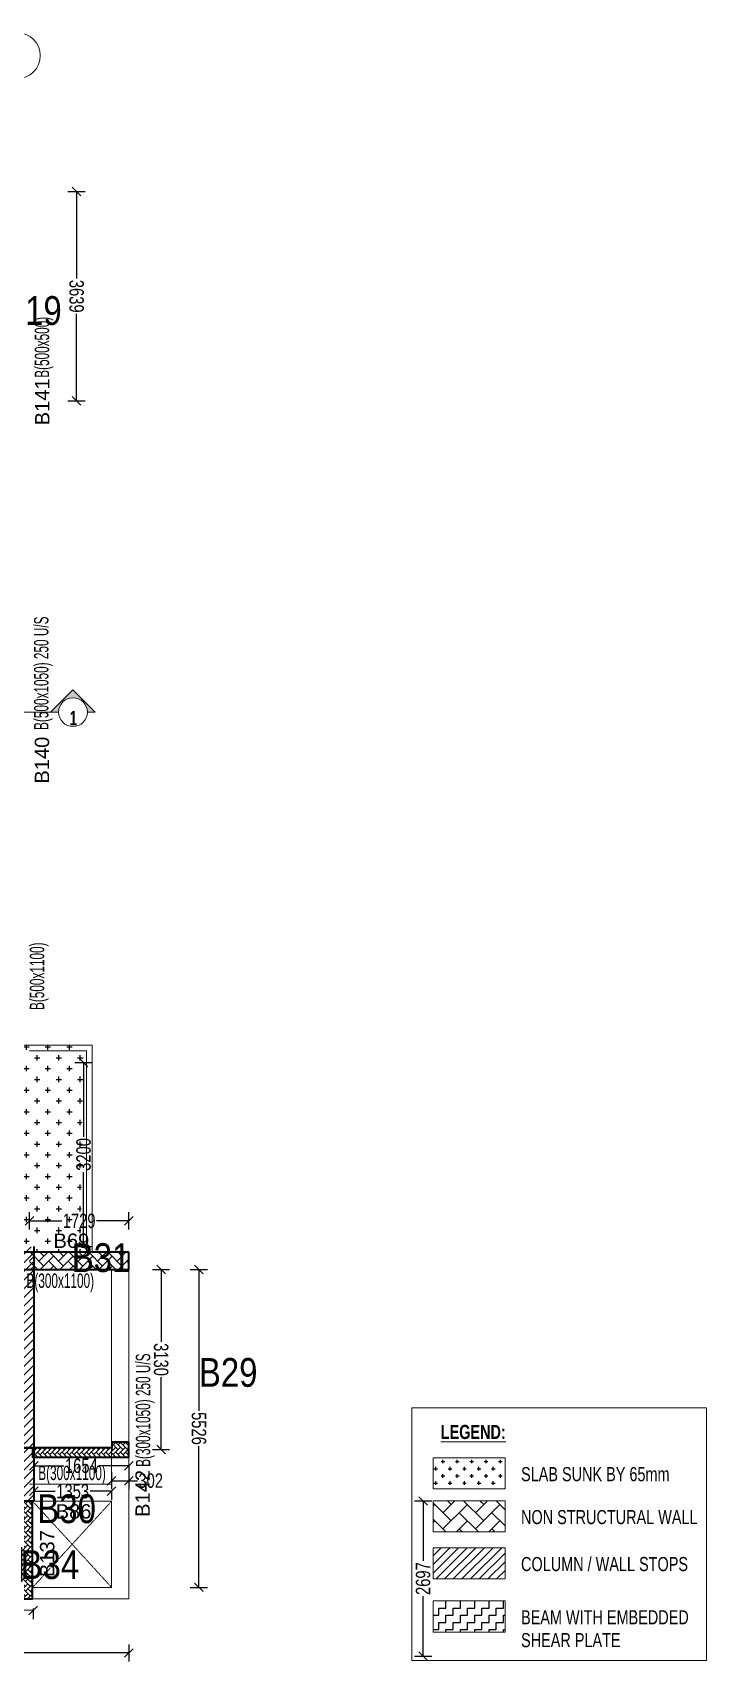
# Model space of a CAD drawing. Header units: millimetres. Extents: x 35 to 69480, y 49 to 28875.
# Drawn here: x 57766 to 69480, y 543 to 28875 of the extents above; entities that cross this region are included whole.
import ezdxf
from ezdxf.enums import TextEntityAlignment as Align

# ---------------------------------------------------------------- set-up
doc = ezdxf.new("R2010")
doc.units = ezdxf.units.MM
doc.linetypes.add('HIDDEN', pattern=[0.375, 0.25, -0.125])
for name, color, linetype, lineweight in [('A-GRIDS', 8, 'Continuous', 9), ('A-HIDD-ABVE', 8, 'HIDDEN', 20), ('G-ANNO-SYMB', 1, 'Continuous', 9), ('G-ANNO-TEXT', 231, 'Continuous', 9), ('S-BEAM', 7, 'Continuous', 18), ('S-BEAM-IDEN', 2, 'Continuous', 9), ('S-COL HATCH', 9, 'Continuous', 0), ('S-COLS', 5, 'Continuous', 35), ('S-WALL', 4, 'Continuous', 18)]:
    doc.layers.add(name, color=color, linetype=linetype, lineweight=lineweight)
for name, color, linetype in [('Abhinav working', 6, 'Continuous'), ('Beam Nos', 7, 'Continuous'), ('SUNK SLAB', 8, 'Continuous')]:
    doc.layers.add(name, color=color, linetype=linetype)
doc.styles.add('Dim.s & Anno.(Misc.)', font='ARIALN.TTF')
doc.styles.add('SC-BBS1', font='SansSerif')
doc.styles.add('SOBHA', font='swisscl.ttf')
doc.styles.add('Swis721 LtCn BT', font='swisscl.ttf', dxfattribs={"width": 0.9, "height": 233.355162})
doc.styles.add('Swis721 LtCn BT_2', font='swisscl.ttf', dxfattribs={"height": 244.992296})
doc.styles.add('Swis721 LtCn BT_B', font='', dxfattribs={"width": 0.9, "height": 246.918336})
doc.styles.get('Swis721 LtCn BT_B').set_extended_font_data('Swis721 LtCn BT', bold=True)
doc.dimstyles.new('S-100', dxfattribs={"dimscale": 100, "dimtxt": 2.5, "dimasz": 1.5, "dimexe": 1.5, "dimexo": 1.5, "dimgap": 0.1, "dimtad": 0, "dimdec": 0, "dimrnd": 0.0005, "dimzin": 0, "dimdsep": 46, "dimtxsty": 'SOBHA', "dimblk": 'OBLIQUE', "dimcen": 0.09, "dimclrd": 8, "dimclre": 8, "dimclrt": 6, "dimadec": 0, "dimazin": 0, "dimtfac": 1, "dimtdec": 0, "dimtofl": 0, "dimtmove": 0, "dimatfit": 3, "dimfxl": 1.5, "dimfxlon": 1, "dimtolj": 1, "dimtzin": 0, "dimlwd": -1, "dimlwe": -1, "dimarcsym": 0})
pattern_1 = [(45, (-31682274.25, 21473233.52), (-75.1300955, 75.1300955), [])]
pattern_2 = [(315, (-62945359.8, 41480422.25), (84.85281374, -1e-14), [180, -60]), (45, (-62945317.37, 41480379.824), (84.85281374, -2e-14), [180, -60])]

# ---------------------------------------------------------------- blocks, each defined once
blk = doc.blocks.new('Detail View - M_Section Head - Structural Type 1-785420-STILT FLOOR FRAMING PLAN')
at = {"layer": 'G-ANNO-SYMB'}
h = blk.add_hatch(color=9, dxfattribs=at)
edge = h.paths.add_edge_path(flags=0)
edge.add_line((-8.5, 0), (-9.86, 0))
edge.add_line((-9.86, 0), (-5.99, 3.87))
edge.add_line((-5.99, 3.87), (-2.12, 0))
edge.add_line((-2.12, 0), (-3.5, 0))
edge.add_arc((-6, 0), 2.5, 360, 540)
for p, q in [((-5.99, 3.87), (-9.86, 0)), ((-5.99, 3.87), (-2.12, 0)), ((-8.5, 0), (-9.86, 0)), ((-3.5, 0), (-2.12, 0))]:
    blk.add_line(p, q, dxfattribs=at)
at = {"layer": 'G-ANNO-SYMB', "color": 5}
for p, q in [((-5.99, 3.87), (-9.86, 0)), ((-2.12, 0), (-5.99, 3.87)), ((-9.86, 0), (-8.5, 0)), ((-3.5, 0), (4.24, 0)), ((-3.5, 0), (-2.12, 0))]:
    blk.add_line(p, q, dxfattribs=at)
at = {"layer": 'G-ANNO-SYMB'}
blk.add_arc((-6, 0), 2.5, 360, 180, dxfattribs=at)
at = {"layer": 'G-ANNO-SYMB', "color": 5}
for start, end in [(360, 180), (180, 360)]:
    blk.add_arc((-6, 0), 2.5, start, end, dxfattribs=at)
blk = doc.blocks.new('A$Cbe320e20')
at = {"layer": 'S-COL HATCH', "transparency": 33554687}
h = blk.add_hatch(dxfattribs=at)
h.set_pattern_fill('ANSI31', color=256, scale=850)
h.set_pattern_definition(pattern_1)
h.paths.add_polyline_path([(42659, -1299), (44804, -1299), (44804, -1303), (45379, -1303), (45379, -4800), (44804, -4800), (44804, -1699), (42659, -1699)])
at = {"layer": 'S-COL HATCH'}
h = blk.add_hatch(dxfattribs=at)
h.set_pattern_fill('AR-HBONE', color=256, scale=30)
h.set_pattern_definition([(45, (-31802317.5, 20729084.55), (0, 169.7056275), [360, -120]), (135, (-31802232.65, 20729169.4), (1e-14, 169.7056275), [360, -120])])
h.paths.add_polyline_path([(47034, -1700), (47034, -1400), (45304, -1400), (45304, -1700)])
at = {"layer": 'S-COL HATCH', "transparency": 33554687}
h = blk.add_hatch(dxfattribs=at)
h.set_pattern_fill('ANSI31', color=256, scale=850)
h.set_pattern_definition(pattern_1)
h.paths.add_polyline_path([(45379, -4800), (45379, -5724), (44179, -5724), (44179, -4800)])
at = {"layer": 'S-COLS'}
blk.add_lwpolyline([(45379, -1299), (45379, -4800), (44804, -4800), (44804, -1699), (42659, -1699)], dxfattribs=at)
at = {"layer": 'S-COLS', "elevation": 0}
for points in [[(47034, -1400), (42659, -1400), (42659, -1700), (47034, -1700)], [(45379, -5724), (44179, -5724), (44179, -4800), (45379, -4800)]]:
    blk.add_lwpolyline(points, close=True, dxfattribs=at)
at = {"layer": 'S-WALL', "color": 7}
for p, q in [((46394, 2200), (45304, 2200)), ((45304, 2100), (46294, 2100)), ((46294, 2100), (46294, -1400)), ((46394, -1400), (46394, 2200))]:
    blk.add_line(p, q, dxfattribs=at)
blk = doc.blocks.new('Grid - Type 1 Structural-6743905-11TH FLOOR LVL')
at = {"layer": 'A-GRIDS'}
blk.add_circle((0, 0), 4, dxfattribs=at)
blk = doc.blocks.new('A$Cf2260b48')
at = {"layer": 'A-GRIDS', "xscale": 99.99999999999991, "yscale": 99.99999999999991, "zscale": 99.99999999999991}
blk.add_blockref('Grid - Type 1 Structural-6743905-11TH FLOOR LVL', (45092, 19403), dxfattribs=at)
blk = doc.blocks.new('_OBLIQUE')
at = {"color": 0, "linetype": 'ByBlock'}
blk.add_line((-0.5, -0.5), (0.5, 0.5), dxfattribs=at)
blk = doc.blocks.new('*D235')
at = {"layer": 'Abhinav working', "color": 8, "transparency": 16777216}
for p, q in [((64405, 3349), (64705, 3349)), ((64555, 3349), (64555, 2306)), ((64555, 652), (64555, 1695)), ((64405, 652), (64705, 652))]:
    blk.add_line(p, q, dxfattribs=at)
at = {"layer": 'Defpoints', "color": 0, "transparency": 16777216}
for p in [(62562, 3349, 0), (62562, 652, 0), (64555, 652)]:
    blk.add_point(p, dxfattribs=at)
at = {"layer": 'Abhinav working', "color": 8, "transparency": 16777216, "xscale": 150, "yscale": 150, "zscale": 150}
for p, rotation in [((64555, 3349), 90), ((64555, 652), 270)]:
    blk.add_blockref('_OBLIQUE', p, dxfattribs=dict(at, rotation=rotation))
at = {"layer": 'Abhinav working', "color": 6, "transparency": 16777216, "insert": (64555, 2000), "char_height": 250, "attachment_point": 5, "rotation": 90, "style": 'SOBHA'}
blk.add_mtext('\\A1;2697', dxfattribs=at)
blk = doc.blocks.new('*D335')
at = {"layer": 'Abhinav working', "color": 8, "transparency": 16777216}
for p, q in [((58503, 10973), (58803, 10973)), ((58653, 10973), (58653, 9680)), ((58653, 7773), (58653, 9066)), ((58503, 7773), (58803, 7773))]:
    blk.add_line(p, q, dxfattribs=at)
at = {"layer": 'Defpoints', "color": 0, "transparency": 16777216}
for p in [(57787, 10973), (57787, 7773), (58653, 7773)]:
    blk.add_point(p, dxfattribs=at)
at = {"layer": 'Abhinav working', "color": 8, "transparency": 16777216, "xscale": 150, "yscale": 150, "zscale": 150}
for p, rotation in [((58653, 10973), 90), ((58653, 7773), 270)]:
    blk.add_blockref('_OBLIQUE', p, dxfattribs=dict(at, rotation=rotation))
at = {"layer": 'Abhinav working', "color": 6, "transparency": 16777216, "insert": (58653, 9373), "char_height": 250, "attachment_point": 5, "rotation": 90, "style": 'SOBHA'}
blk.add_mtext('\\A1;3200', dxfattribs=at)
blk = doc.blocks.new('*D338')
at = {"layer": 'Abhinav working', "color": 8, "transparency": 16777216}
for p, q in [((58380, 26112), (58680, 26112)), ((58530, 26112), (58530, 24599)), ((58530, 22473), (58530, 23986)), ((58380, 22473), (58680, 22473))]:
    blk.add_line(p, q, dxfattribs=at)
at = {"layer": 'Defpoints', "color": 0, "transparency": 16777216}
for p in [(57712, 26112), (58530, 26112), (57712, 22473)]:
    blk.add_point(p, dxfattribs=at)
at = {"layer": 'Abhinav working', "color": 8, "transparency": 16777216, "xscale": 150, "yscale": 150, "zscale": 150}
for p, rotation in [((58530, 26112), 90.001223484636), ((58530, 22473), 270.001223484636)]:
    blk.add_blockref('_OBLIQUE', p, dxfattribs=dict(at, rotation=rotation))
at = {"layer": 'Abhinav working', "color": 6, "transparency": 16777216, "insert": (58530, 24292), "char_height": 250, "attachment_point": 5, "rotation": 270.0012, "style": 'SOBHA'}
blk.add_mtext('\\A1;3639', dxfattribs=at)
blk = doc.blocks.new('*D291')
at = {"layer": 'Abhinav working', "color": 8, "transparency": 16777216}
for p, q in [((53266, 857), (53266, 557)), ((59439, 857), (59439, 557)), ((53266, 707), (56045, 707)), ((59439, 707), (56660, 707))]:
    blk.add_line(p, q, dxfattribs=at)
at = {"layer": 'Defpoints', "color": 0, "transparency": 16777216}
for p in [(53266, 1648), (59439, 1648), (59439, 707)]:
    blk.add_point(p, dxfattribs=at)
at = {"layer": 'Abhinav working', "color": 8, "transparency": 16777216, "xscale": 150, "yscale": 150, "zscale": 150}
for p, rotation in [((53266, 707), 179.9997808087516), ((59439, 707), 359.9997808087516)]:
    blk.add_blockref('_OBLIQUE', p, dxfattribs=dict(at, rotation=rotation))
at = {"layer": 'Abhinav working', "color": 6, "transparency": 16777216, "insert": (56353, 707), "char_height": 250, "attachment_point": 5, "rotation": 359.9998, "style": 'SOBHA'}
blk.add_mtext('\\A1;6173', dxfattribs=at)
blk = doc.blocks.new('*D292')
at = {"layer": 'Abhinav working', "color": 8, "transparency": 16777216}
for p, q in [((60506, 7373), (60806, 7373)), ((60656, 7373), (60657, 4917)), ((60658, 1848), (60657, 4304)), ((60508, 1848), (60808, 1848))]:
    blk.add_line(p, q, dxfattribs=at)
at = {"layer": 'Defpoints', "color": 0, "transparency": 16777216}
for p in [(59139, 7373), (60656, 7373), (59141, 1847)]:
    blk.add_point(p, dxfattribs=at)
at = {"layer": 'Abhinav working', "color": 8, "transparency": 16777216, "xscale": 150, "yscale": 150, "zscale": 150}
for p, rotation in [((60656, 7373), 90.0187000084458), ((60658, 1848), 270.0187000084458)]:
    blk.add_blockref('_OBLIQUE', p, dxfattribs=dict(at, rotation=rotation))
at = {"layer": 'Abhinav working', "color": 6, "transparency": 16777216, "insert": (60657, 4610), "char_height": 250, "attachment_point": 5, "rotation": 270.0187, "style": 'SOBHA'}
blk.add_mtext('\\A1;5526', dxfattribs=at)
blk = doc.blocks.new('*D293')
at = {"layer": 'Abhinav working', "color": 8, "transparency": 16777216}
for p, q in [((57787, 3518), (57787, 3368)), ((57787, 3518), (58159, 3518)), ((59139, 3518), (58767, 3518)), ((59139, 3518), (59139, 3368))]:
    blk.add_line(p, q, dxfattribs=at)
at = {"layer": 'Defpoints', "color": 0, "transparency": 16777216}
for p in [(57787, 3645), (59139, 3645), (59139, 3518)]:
    blk.add_point(p, dxfattribs=at)
at = {"layer": 'Abhinav working', "color": 8, "transparency": 16777216, "xscale": 150, "yscale": 150, "zscale": 150, "rotation": 180}
blk.add_blockref('_OBLIQUE', (57787, 3518), dxfattribs=at)
at = {"layer": 'Abhinav working', "color": 8, "transparency": 16777216, "xscale": 150, "yscale": 150, "zscale": 150}
blk.add_blockref('_OBLIQUE', (59139, 3518), dxfattribs=at)
at = {"layer": 'Abhinav working', "color": 6, "transparency": 16777216, "insert": (58463, 3518), "char_height": 250, "attachment_point": 5, "style": 'SOBHA'}
blk.add_mtext('\\A1;1353', dxfattribs=at)
blk = doc.blocks.new('*D294')
at = {"layer": 'Abhinav working', "color": 8, "transparency": 16777216}
for p, q in [((57712, 8067), (57712, 8367)), ((57712, 8217), (58273, 8217)), ((59441, 8217), (58880, 8217)), ((59441, 8067), (59441, 8367))]:
    blk.add_line(p, q, dxfattribs=at)
at = {"layer": 'Defpoints', "color": 0, "transparency": 16777216}
for p in [(59441, 8217), (57712, 7673), (59441, 7673)]:
    blk.add_point(p, dxfattribs=at)
at = {"layer": 'Abhinav working', "color": 8, "transparency": 16777216, "xscale": 150, "yscale": 150, "zscale": 150}
for p, rotation in [((57712, 8217), 180.0003968272919), ((59441, 8217), 0.0003968272920054)]:
    blk.add_blockref('_OBLIQUE', p, dxfattribs=dict(at, rotation=rotation))
at = {"layer": 'Abhinav working', "color": 6, "transparency": 16777216, "insert": (58576, 8217), "char_height": 250, "attachment_point": 5, "rotation": 0.0004, "style": 'SOBHA'}
blk.add_mtext('\\A1;1729', dxfattribs=at)
blk = doc.blocks.new('*D299')
at = {"layer": 'Abhinav working', "color": 8, "transparency": 16777216}
for p, q in [((59849, 7373), (60149, 7373)), ((59999, 7373), (59999, 6115)), ((59999, 4243), (59999, 5501)), ((59849, 4243), (60149, 4243))]:
    blk.add_line(p, q, dxfattribs=at)
at = {"layer": 'Defpoints', "color": 0, "transparency": 16777216}
for p in [(59441, 7373), (59999, 7373), (59441, 4243)]:
    blk.add_point(p, dxfattribs=at)
at = {"layer": 'Abhinav working', "color": 8, "transparency": 16777216, "xscale": 150, "yscale": 150, "zscale": 150}
for p, rotation in [((59999, 7373), 90.00088670509263), ((59999, 4243), 270.0008867050926)]:
    blk.add_blockref('_OBLIQUE', p, dxfattribs=dict(at, rotation=rotation))
at = {"layer": 'Abhinav working', "color": 6, "transparency": 16777216, "insert": (59999, 5808), "char_height": 250, "attachment_point": 5, "rotation": 270.0009, "style": 'SOBHA'}
blk.add_mtext('\\A1;3130', dxfattribs=at)
blk = doc.blocks.new('*D300')
at = {"layer": 'Abhinav working', "color": 8, "transparency": 16777216}
for p, q in [((59139, 3852), (59139, 3552)), ((59139, 3702), (59441, 3702)), ((59441, 3852), (59441, 3552)), ((59441, 3702), (59591, 3702))]:
    blk.add_line(p, q, dxfattribs=at)
at = {"layer": 'Defpoints', "color": 0, "transparency": 16777216}
for p in [(59139, 4113), (59441, 4113), (59441, 3702)]:
    blk.add_point(p, dxfattribs=at)
at = {"layer": 'Abhinav working', "color": 8, "transparency": 16777216, "xscale": 150, "yscale": 150, "zscale": 150, "rotation": 180}
blk.add_blockref('_OBLIQUE', (59139, 3702), dxfattribs=at)
at = {"layer": 'Abhinav working', "color": 8, "transparency": 16777216, "xscale": 150, "yscale": 150, "zscale": 150}
blk.add_blockref('_OBLIQUE', (59441, 3702), dxfattribs=at)
at = {"layer": 'Abhinav working', "color": 6, "transparency": 16777216, "insert": (59819, 3702), "char_height": 250, "attachment_point": 5, "style": 'SOBHA'}
blk.add_mtext('\\A1;302', dxfattribs=at)
blk = doc.blocks.new('*D301')
at = {"layer": 'Abhinav working', "color": 8, "transparency": 16777216}
for p, q in [((57787, 3963), (57787, 3811)), ((57787, 3961), (58309, 3961)), ((59441, 3961), (58919, 3961)), ((59441, 3963), (59441, 3811))]:
    blk.add_line(p, q, dxfattribs=at)
at = {"layer": 'Defpoints', "color": 0, "transparency": 16777216}
for p in [(57787, 4113), (59441, 4113), (59441, 3961)]:
    blk.add_point(p, dxfattribs=at)
at = {"layer": 'Abhinav working', "color": 8, "transparency": 16777216, "xscale": 150, "yscale": 150, "zscale": 150, "rotation": 180}
blk.add_blockref('_OBLIQUE', (57787, 3961), dxfattribs=at)
at = {"layer": 'Abhinav working', "color": 8, "transparency": 16777216, "xscale": 150, "yscale": 150, "zscale": 150}
blk.add_blockref('_OBLIQUE', (59441, 3961), dxfattribs=at)
at = {"layer": 'Abhinav working', "color": 6, "transparency": 16777216, "insert": (58614, 3961), "char_height": 250, "attachment_point": 5, "style": 'SOBHA'}
blk.add_mtext('\\A1;1654', dxfattribs=at)
blk = doc.blocks.new('*D302')
at = {"layer": 'Abhinav working', "color": 8, "transparency": 16777216}
for p, q in [((54974, 1498), (54973, 1316)), ((54974, 1466), (56069, 1458)), ((57777, 1446), (56682, 1454)), ((57777, 1478), (57776, 1296))]:
    blk.add_line(p, q, dxfattribs=at)
at = {"layer": 'Defpoints', "color": 0, "transparency": 16777216}
for p in [(54975, 1648), (57777, 1446), (57778, 1628)]:
    blk.add_point(p, dxfattribs=at)
at = {"layer": 'Abhinav working', "color": 8, "transparency": 16777216, "xscale": 150, "yscale": 150, "zscale": 150}
for p, rotation in [((54974, 1466), 179.6093582217339), ((57777, 1446), 359.6093582217339)]:
    blk.add_blockref('_OBLIQUE', p, dxfattribs=dict(at, rotation=rotation))
at = {"layer": 'Abhinav working', "color": 6, "transparency": 16777216, "insert": (56375, 1456), "char_height": 250, "attachment_point": 5, "rotation": 359.6094, "style": 'SOBHA'}
blk.add_mtext('\\A1;2803', dxfattribs=at)
blk = doc.blocks.new('*D303')
at = {"layer": 'Abhinav working', "color": 8, "transparency": 16777216}
for p, q in [((56976, 3347), (56676, 3347)), ((56826, 3347), (56826, 2901)), ((56825, 1848), (56825, 2294)), ((56975, 1848), (56675, 1849))]:
    blk.add_line(p, q, dxfattribs=at)
at = {"layer": 'Defpoints', "color": 0, "transparency": 16777216}
for p in [(56826, 3347), (57768, 3346), (57766, 1847)]:
    blk.add_point(p, dxfattribs=at)
at = {"layer": 'Abhinav working', "color": 8, "transparency": 16777216, "xscale": 150, "yscale": 150, "zscale": 150}
for p, rotation in [((56826, 3347), 89.9299265414251), ((56825, 1848), 269.929926541425)]:
    blk.add_blockref('_OBLIQUE', p, dxfattribs=dict(at, rotation=rotation))
at = {"layer": 'Abhinav working', "color": 6, "transparency": 16777216, "insert": (56825, 2598), "char_height": 250, "attachment_point": 5, "rotation": 89.9299, "style": 'SOBHA'}
blk.add_mtext('\\A1;1498', dxfattribs=at)

msp = doc.modelspace()

# ---------------------------------------------------------------- hatches: boundary and pattern name
at = {"layer": 'S-COL HATCH'}
h = msp.add_hatch(dxfattribs=at)
h.set_pattern_fill('AR-HBONE', color=256, scale=15, angle=-90)
h.set_pattern_definition(pattern_2)
h.paths.add_polyline_path([(59441.4, 4371.8), (59241.4, 4371.8), (59141.4, 4371.8), (59141.4, 4271.8), (57766.4, 4271.8), (57766.4, 4111.8), (59441.4, 4111.8)])
h = msp.add_hatch(dxfattribs=at)
h.set_pattern_fill('AR-HBONE', color=256, scale=15, angle=-90)
h.set_pattern_definition(pattern_2)
edge = h.paths.add_edge_path()
edge.add_line((57566.4, 3346.6), (57566.4, 1846.6))
edge.add_line((57566.4, 1846.6), (55896.4, 1846.6))
edge.add_line((55896.4, 1846.6), (55896.4, 1646.6))
edge.add_line((55896.4, 1646.6), (57766.4, 1646.6))
edge.add_line((57766.4, 1646.6), (57766.4, 3346.6))
edge.add_line((57766.4, 3346.6), (57566.4, 3346.6))
at = {"layer": 'SUNK SLAB'}
h = msp.add_hatch(dxfattribs=at)
h.set_pattern_fill('CROSS', color=8, scale=750, style=0)
h.set_pattern_definition([(0, (-31349576.24, 21119803.65), (187.5, 187.5), [93.75, -281.25]), (90, (-31349529.36, 21119756.77), (-187.5, 187.5), [93.75, -281.25])])
h.paths.add_polyline_path([(57499.3, 11271.8), (58649.3, 11271.8), (58600.2, 7671.8), (57450.2, 7671.8)])
h = msp.add_hatch(dxfattribs=at)
h.set_pattern_fill('CROSS', color=8, scale=500, style=0)
h.set_pattern_definition([(0, (-23507, 17910.24), (125, 125), [62.5, -187.5]), (90, (-23475.75, 17878.99), (-125, 125), [62.5, -187.5])])
h.paths.add_polyline_path([(65979.1, 4099), (65979.1, 3557.8), (64729.4, 3557.8), (64729.4, 4099)], flags=0)
h = msp.add_hatch(dxfattribs=at)
h.set_pattern_fill('AR-HBONE', color=8, scale=50, style=0)
h.set_pattern_definition([(45, (-31293871.15, 20966881.1), (0, 282.8427125), [600, -200]), (135, (-31293729.73, 20967022.53), (2e-14, 282.8427125), [600, -200])])
h.paths.add_polyline_path([(65979.1, 3352.5), (65979.1, 2811.3), (64729.4, 2811.3), (64729.4, 3352.5)], flags=0)
h = msp.add_hatch(dxfattribs=at)
h.set_pattern_fill('ANSI31', color=8, scale=850, style=0)
h.set_pattern_definition([(45, (-31293871.15, 20967549.61), (-75.1300955, 75.1300955), [])])
h.paths.add_polyline_path([(65979.1, 2536.1), (65979.1, 1994.9), (64729.4, 1994.9), (64729.4, 2536.1)], flags=0)
h = msp.add_hatch(dxfattribs=at)
h.set_pattern_fill('ZIGZAG', color=8, scale=1000, style=0)
h.set_pattern_definition([(0, (-31733172.65, 20744238.13), (125, 125), [125, -125]), (90, (-31733047.65, 20744238.13), (-125, 125), [125, -125])])
h.paths.add_polyline_path([(65979.1, 1610.7), (65979.1, 1069.5), (64729.4, 1069.5), (64729.4, 1610.7)], flags=0)

# ---------------------------------------------------------------- linework, layer by layer
at = {"layer": 'A-HIDD-ABVE', "linetype": 'HIDDEN'}
for p, q in [((59141.4, 1846.2), (57766.4, 3346.6)), ((57766.4, 1846.2), (59141.4, 3346.6, 0))]:
    msp.add_line(p, q, dxfattribs=at)
at = {"layer": 'G-ANNO-TEXT', "color": 7, "elevation": 0}
for points in [[(64360.9, 4969), (69479.5, 4969), (69479.5, 579), (64360.9, 579)], [(65979.1, 4099), (65979.1, 3557.8), (64729.4, 3557.8), (64729.4, 4099)], [(65979.1, 3352.5), (65979.1, 2811.3), (64729.4, 2811.3), (64729.4, 3352.5)], [(65979.1, 2536.1), (65979.1, 1994.9), (64729.4, 1994.9), (64729.4, 2536.1)], [(65979.1, 1610.7), (65979.1, 1069.5), (64729.4, 1069.5), (64729.4, 1610.7)]]:
    msp.add_lwpolyline(points, close=True, dxfattribs=at)
at = {"layer": 'S-BEAM'}
for p, q in [((57448.4, 11271.8), (58802, 11271.8)), ((58802, 7671.8), (58802, 11271.8)), ((59439.6, 7371.8), (59439.6, 1646.6)), ((57710.2, 3644.4), (59139.6, 3644.4)), ((57558.9, 3344.6), (59139.6, 3344.6)), ((57768.2, 3344.6), (57768.2, 1844.2)), ((59139.6, 1844.2), (59139.6, 3344.6)), ((59141.6, 1844.2), (57768.2, 1844.2)), ((53264.6, 1646.6), (59439.6, 1646.6))]:
    msp.add_line(p, q, dxfattribs=at)
at = {"layer": 'S-BEAM', "linetype": 'HIDDEN'}
for p, q in [((59441.4, 7671.8), (57728.4, 7672.2)), ((59441.4, 7372.2), (57714.7, 7372.2)), ((59139.6, 7371.8), (59139.6, 3644.4))]:
    msp.add_line(p, q, dxfattribs=at)
at = {"layer": 'S-COLS', "elevation": 0}
msp.add_lwpolyline([(59441.4, 4371.8), (59241.4, 4371.8), (59141.4, 4371.8), (59141.4, 4271.8), (57766.4, 4271.8), (57766.4, 4111.8), (59441.4, 4111.8)], close=True, dxfattribs=at)
msp.add_lwpolyline([(57566.4, 3346.6), (57566.4, 1846.6), (55896.4, 1846.6), (55896.4, 1646.6), (57766.4, 1646.6), (57766.4, 3346.6), (57566.4, 3346.6)], dxfattribs=at)

# ---------------------------------------------------------------- block references
at = {"layer": 'G-ANNO-SYMB', "extrusion": (0, 0, -1), "xscale": 99.99999999999991, "yscale": 99.99999999999991, "zscale": 99.99999999999991}
msp.add_blockref('Detail View - M_Section Head - Structural Type 1-785420-STILT FLOOR FRAMING PLAN', (-57868.4, 17061.8), dxfattribs=at)
at = {"layer": 'S-COLS'}
msp.add_blockref('A$Cbe320e20', (12407.7, 9071.8), dxfattribs=at)
at = {"layer": 'S-WALL'}
msp.add_blockref('A$Cf2260b48', (12407.7, 9071.8), dxfattribs=at)

# ---------------------------------------------------------------- texts
at = {"layer": 'Abhinav working', "char_height": 500, "attachment_point": 1, "style": 'Dim.s & Anno.(Misc.)'}
for s, insert in [('B19', (57254.3, 24293.5, 0)), ('B31', (58447.5, 7829.8, 0)), ('B29', (60656.9, 5834.2)), ('B30', (57848.6, 3464.6, 0)), ('B34', (57557.7, 2493, 0))]:
    msp.add_mtext_dynamic_manual_height_columns(s, width=21149.247, gutter_width=5423.5, heights=[0], dxfattribs=dict(at, insert=insert))
at = {"layer": 'Beam Nos', "style": 'SC-BBS1'}
for s, p in [('B141', (58133.8, 22456.3)), ('B140', (58128.8, 16227.3)), ('B142', (59878.8, 3481.7)), ('B137', (58219.6, 2435.2))]:
    msp.add_text(s, height=250, rotation=90, dxfattribs=at).set_placement(p, align=Align.BOTTOM_CENTER)
for s, p in [('B69', (58440.4, 7673.7)), ('B86', (58478.1, 2968.8, 0))]:
    msp.add_text(s, height=250, dxfattribs=at).set_placement(p, align=Align.BOTTOM_CENTER)
at = {"layer": 'G-ANNO-SYMB', "color": 5, "insert": (58474, 16832.4), "char_height": 246.9, "width": 330, "attachment_point": 8, "line_spacing_factor": 0.964267, "style": 'Swis721 LtCn BT_B'}
msp.add_mtext('1', dxfattribs=at)
at = {"layer": 'G-ANNO-TEXT', "color": 7, "char_height": 244.992, "attachment_point": 1, "line_spacing_factor": 0.971848, "style": 'Swis721 LtCn BT_2'}
for s, insert, width in [('\\fSwis721 LtCn BT|b1|i0|c0|p34|;\\LLEGEND:', (64861.2, 4671.4), 1299), ('SLAB SUNK BY 65mm', (66257.1, 3938.3), 3845.238), ('NON STRUCTURAL WALL', (66257.1, 3191.8), 3845.238), ('COLUMN / WALL STOPS', (66257.1, 2375.4), 3845.238), ('BEAM WITH EMBEDDED SHEAR PLATE', (66257.1, 1450), 3043.577)]:
    msp.add_mtext(s, dxfattribs=dict(at, insert=insert, width=width))
at = {"layer": 'S-BEAM-IDEN', "style": 'Swis721 LtCn BT', "width": 0.8}
for s, p in [('B(500x500)', (58054.3, 22874.4)), ('B(500x1050) 250 U/S', (58041.5, 16752.8)), ('B(500x1100)', (57968.2, 11884)), ('B(300x1050) 250 U/S', (59811.8, 3941.9, 0))]:
    msp.add_text(s, height=250, rotation=90, dxfattribs=at).set_placement(p)
for p in [(57660.6, 7053.8), (57864.9, 3713.1)]:
    msp.add_text('B(300x1100)', height=250, dxfattribs=at).set_placement(p)

# ---------------------------------------------------------------- dimensions: what is measured, and where the dimension line sits
at = {"layer": 'Abhinav working', "color": 3}
for p1, p2, distance, picture, middle in [((57711.8, 22472.8, 0), (57711.7, 26112, 0), -818.5, '*D338', (58530.3, 24292.4, 0)), ((57711.7, 7672.7, 0), (59441.1, 7672.8, 0), 544.5, '*D294', (58576.4, 8217.3)), ((59141.1, 1847.2, 0), (59139.3, 7372.7, 0), -1517.2, '*D292', (60657.3, 4610.5)), ((59441.1, 4242.8, 0), (59441.1, 7372.7, 0), -557.5, '*D299', (59998.5, 5807.8)), ((57766.1, 1847.2, 0), (57767.9, 3345.5, 0), 941.5, '*D303', (56825.5, 2597.5)), ((53266.1, 1647.6, 0), (59439.3, 1647.5, 0), -940.3, '*D291', (56352.7, 707.3)), ((54975.3, 1647.5, 0), (57777.9, 1628.4), -182, '*D302', (56375.3, 1456))]:
    dim = msp.add_aligned_dim(p1=p1, p2=p2, distance=distance, dimstyle='S-100', dxfattribs=at)
    dim.commit()
    dim.dimension.update_dxf_attribs({"geometry": picture, "text_midpoint": middle})
at = {"layer": 'Abhinav working'}
for p1, p2, distance, picture, middle in [((57786.7, 10972.7, 0), (57786.7, 7772.7, 0), 866.2, '*D335', (58652.9, 9372.7, 0)), ((62562.1, 3348.7, 0), (62562.1, 651.9, 0), 1993, '*D235', (64555.2, 2000.3))]:
    dim = msp.add_aligned_dim(p1=p1, p2=p2, distance=distance, dimstyle='S-100', dxfattribs=at)
    dim.commit()
    dim.dimension.update_dxf_attribs({"geometry": picture, "text_midpoint": middle})
at = {"layer": 'Abhinav working', "color": 3}
for base, p1, p2, picture, middle in [((59441.1, 3960.6), (57786.7, 4112.8, 0), (59441.1, 4112.8, 0), '*D301', (58613.9, 3960.6)), ((59441.1, 3701.6), (59139.3, 4112.8, 0), (59441.1, 4112.8, 0), '*D300', (59819.2, 3701.6)), ((59139.3, 3517.6), (57786.7, 3645.4, 0), (59139.3, 3645.4, 0), '*D293', (58463, 3517.6))]:
    dim = msp.add_linear_dim(base=base, p1=p1, p2=p2, dimstyle='S-100', dxfattribs=at)
    dim.commit()
    dim.dimension.update_dxf_attribs({"geometry": picture, "text_midpoint": middle})

doc.saveas('drawing.dxf')
